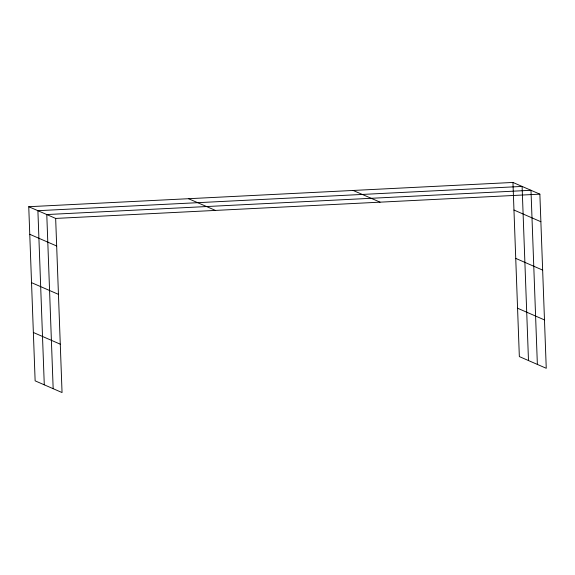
<?xml version="1.0" encoding="UTF-8"?>
<svg xmlns="http://www.w3.org/2000/svg" width="575" height="575" viewBox="0 0 575 575"><rect width="100%" height="100%" fill="white"/><g stroke="black" fill="none" stroke-linecap="round" stroke-linejoin="round"><path stroke-width="0.86" d="M28.75 206.713L55.66 218.421L62.05 392.552L35.133 380.844L28.75 206.713L512.95 182.447L539.867 194.156L546.25 368.287L519.34 356.579L512.95 182.447M55.66 218.421L539.867 194.156M513.964 210.033L540.874 221.734M515.739 258.391L542.649 270.099M353.165 190.454L380.075 202.163M517.565 308.222L544.475 319.923M188.535 198.706L215.445 210.414M29.763 234.298L56.673 245.999M31.532 282.656L58.449 294.364M33.364 332.487L60.274 344.188M537.366 364.421L530.984 190.289L46.783 214.554L53.166 388.686M528.49 360.561L522.1 186.429L37.9 210.694L44.282 384.826"/></g></svg>
